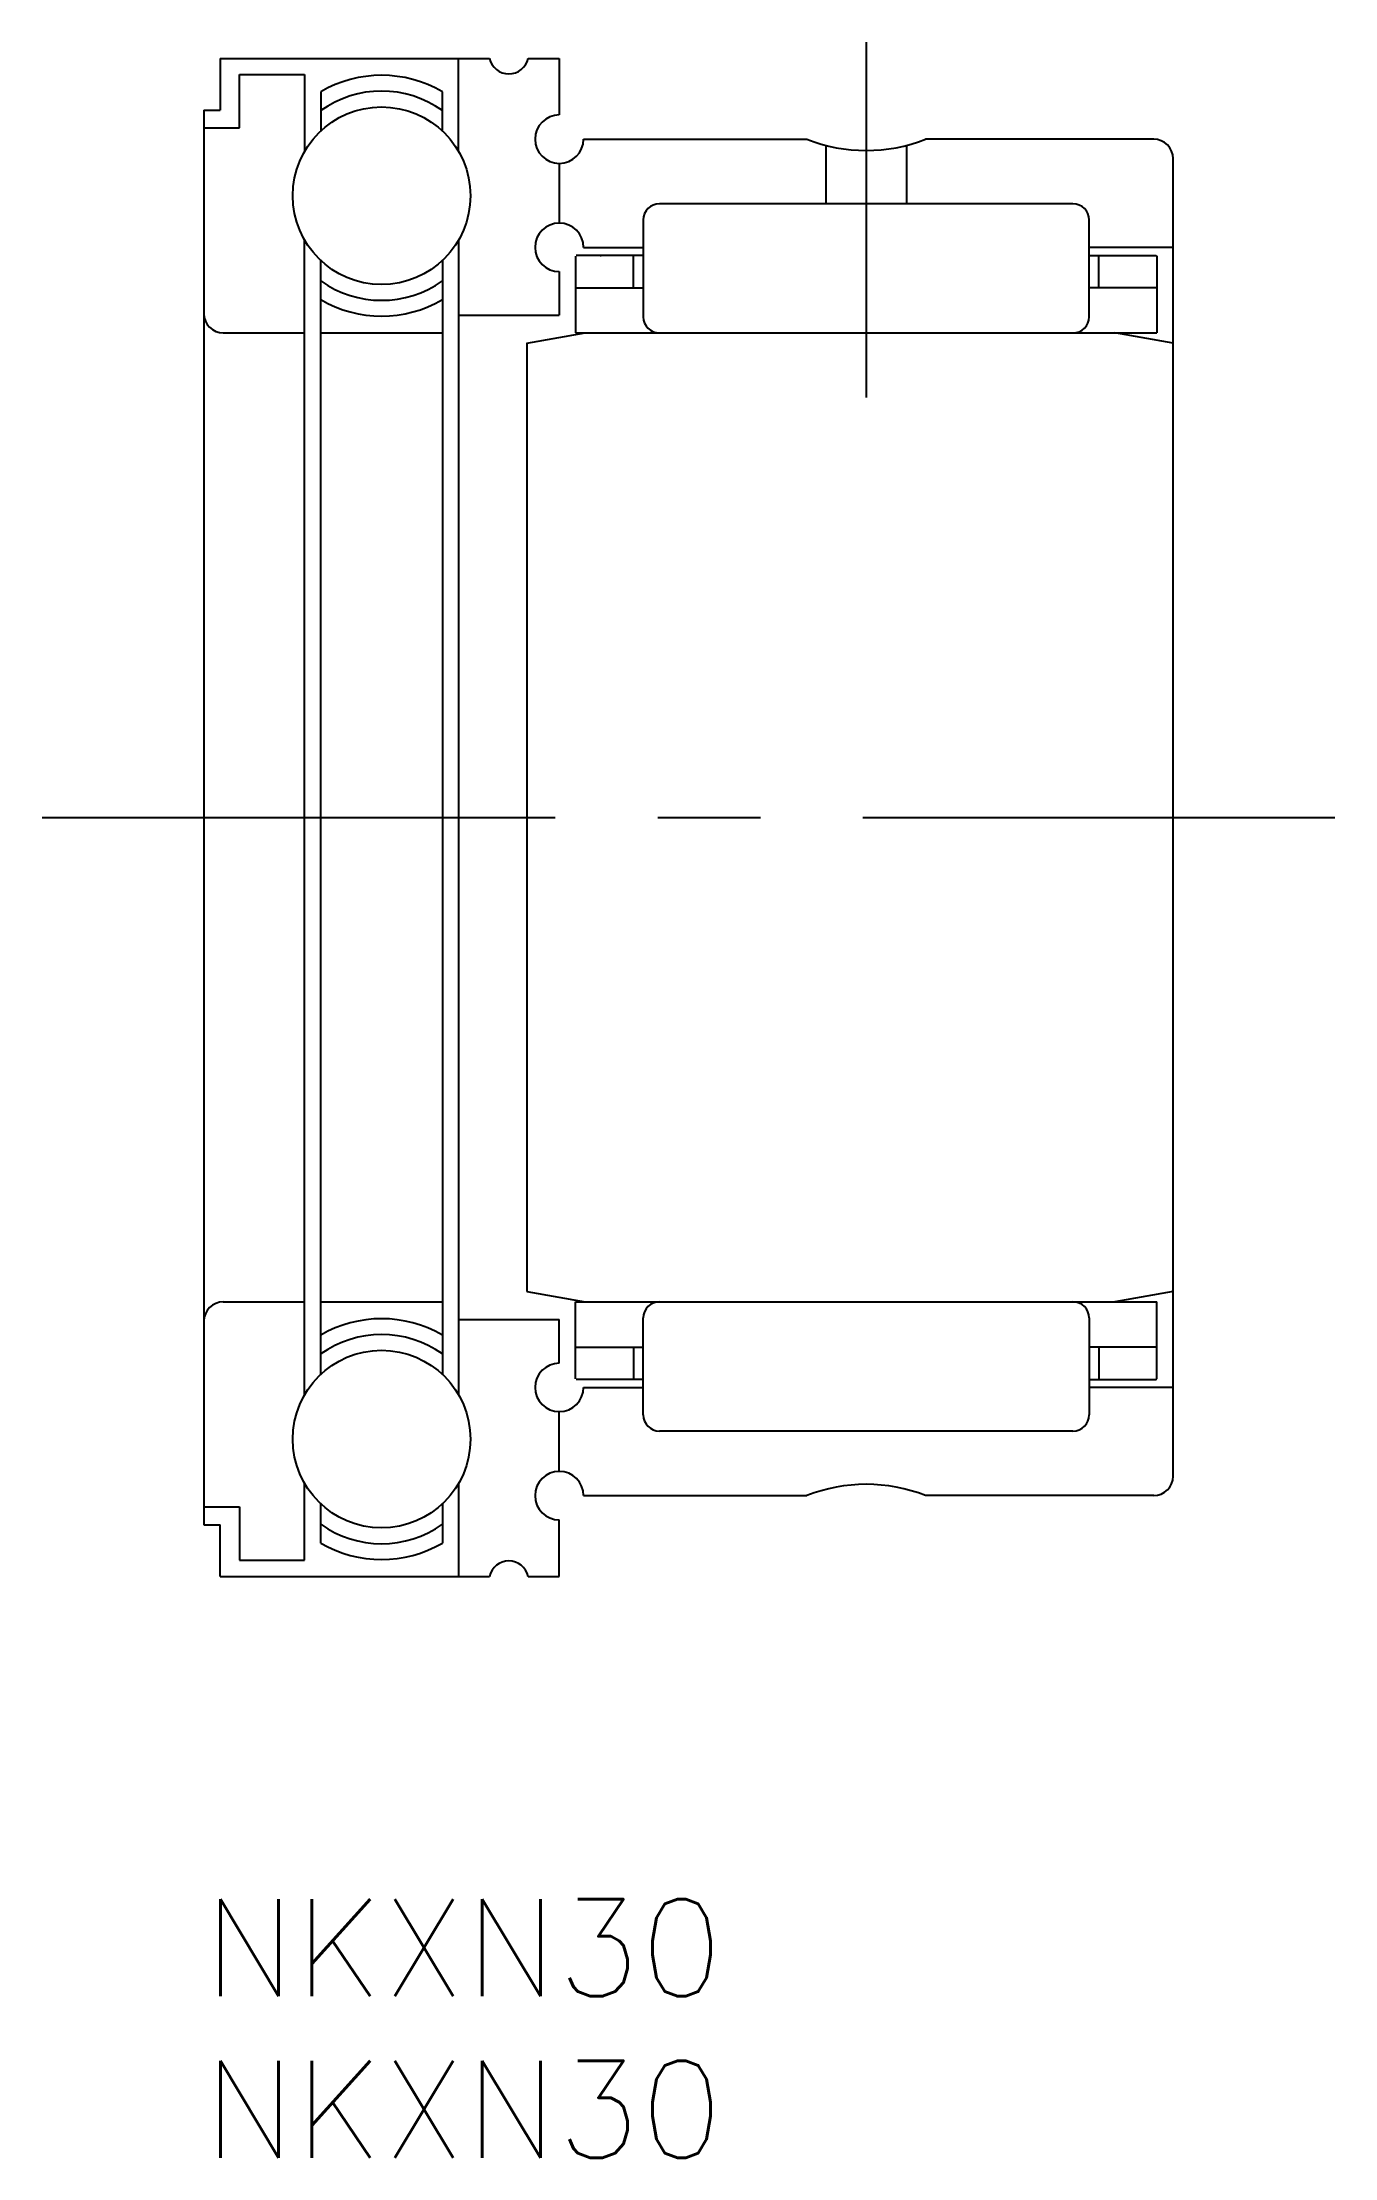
# Model space of a CAD drawing. Extents: x -5 to 35, y -8 to 57.5.
import ezdxf

# ---------------------------------------------------------------- set-up
doc = ezdxf.new("R2010")
doc.units = 0
doc.header["$LTSCALE"] = 0.5
doc.linetypes.add('CENTER', pattern=[50.8, 31.75, -6.35, 6.35, -6.35])
for name, color, linetype in [('MSM_CENTER', 1, 'CENTER'), ('MSM_CONTINUOUS', 7, 'CONTINUOUS'), ('MSM_PART_NUMBER', 7, 'CONTINUOUS')]:
    doc.layers.add(name, color=color, linetype=linetype)
doc.styles.get("Standard").update_dxf_attribs({"font": 'txt.shx', "height": 3, "bigfont": 'bigfont.shx'})

msp = doc.modelspace()

# ---------------------------------------------------------------- linework, layer by layer
at = {"layer": 'MSM_CENTER'}
for p, q in [((20.5, 57.5), (20.5, 46.5)), ((-5, 33.5), (35, 33.5))]:
    msp.add_line(p, q, dxfattribs=at)
at = {"layer": 'MSM_CONTINUOUS'}
for p, q in [((0.5, 57), (8.844, 57)), ((0.5, 57), (0.5, 55.4)), ((7.882, 54.125), (7.882, 57)), ((10.037, 57), (11, 57)), ((11, 57), (11, 55.25)), ((1.1, 56.5), (3.118, 56.5)), ((1.1, 54.85), (1.1, 56.5)), ((3.118, 56.5), (3.118, 54.125)), ((3.618, 55.968), (3.618, 54.756)), ((7.382, 54.756), (7.382, 55.968)), ((0, 55.4), (0, 11.6)), ((0, 55.4), (0.5, 55.4)), ((0, 54.85), (1.1, 54.85)), ((11.75, 54.5), (18.662, 54.5)), ((29.4, 54.5), (22.338, 54.5)), ((11, 53.75), (11, 51.9)), ((19.25, 54.309), (19.25, 52.5)), ((21.75, 54.309), (21.75, 52.5)), ((30, 13.1), (30, 53.9)), ((26.9, 52.5), (14.1, 52.5)), ((13.6, 52), (13.6, 49)), ((27.4, 49), (27.4, 52)), ((3.118, 15.625), (3.118, 51.375)), ((7.882, 51.375), (7.882, 15.625)), ((11.75, 51.15), (13.6, 51.15)), ((30, 51.15), (27.4, 51.15)), ((3.618, 16.256), (3.618, 50.744)), ((7.382, 50.744), (7.382, 16.256)), ((11.5, 50.88), (11.5, 48.5)), ((13.6, 50.9), (11.52, 50.9)), ((12.28, 50.9), (12.3, 50.88)), ((13.3, 49.9), (13.3, 50.88)), ((27.4, 50.9), (29.48, 50.9)), ((27.7, 50.88), (27.72, 50.9)), ((27.7, 49.9), (27.7, 50.88)), ((27.92, 50.9), (27.92, 50.9)), ((29.48, 50.9), (29.5, 50.88)), ((29.5, 50.88), (29.5, 48.5)), ((11, 50.4), (11, 49.05)), ((11.52, 49.9), (13.6, 49.9)), ((29.48, 49.9), (27.4, 49.9)), ((29.5, 49.92), (29.48, 49.9)), ((0.6, 48.5), (3.118, 48.5)), ((3.618, 48.5), (7.382, 48.5)), ((7.882, 49.05), (11, 49.05)), ((10, 48.183), (11.8, 48.5)), ((11.5, 48.5), (29.5, 48.5)), ((30, 48.183), (28.2, 48.5)), ((10, 48.183), (10, 18.817)), ((0.6, 18.5), (3.118, 18.5)), ((3.618, 18.5), (7.382, 18.5)), ((10, 18.817), (11.8, 18.5)), ((11.5, 18.5), (29.5, 18.5)), ((11.5, 16.12), (11.5, 18.5)), ((30, 18.817), (28.2, 18.5)), ((29.5, 16.12), (29.5, 18.5)), ((7.882, 17.95), (11, 17.95)), ((11, 16.6), (11, 17.95)), ((13.6, 15), (13.6, 18)), ((27.4, 18), (27.4, 15)), ((11.52, 17.1), (13.6, 17.1)), ((13.3, 17.1), (13.3, 16.12)), ((29.48, 17.1), (27.4, 17.1)), ((27.7, 17.1), (27.7, 16.12)), ((29.5, 17.08), (29.48, 17.1)), ((13.6, 16.1), (11.52, 16.1)), ((11.75, 15.85), (13.6, 15.85)), ((12.28, 16.1), (12.3, 16.12)), ((27.4, 16.1), (29.48, 16.1)), ((30, 15.85), (27.4, 15.85)), ((27.7, 16.12), (27.72, 16.1)), ((29.48, 16.1), (29.5, 16.12)), ((11, 13.25), (11, 15.1)), ((26.9, 14.5), (14.1, 14.5)), ((3.118, 10.5), (3.118, 12.875)), ((7.882, 12.875), (7.882, 10)), ((11.75, 12.5), (18.662, 12.5)), ((29.4, 12.5), (22.338, 12.5)), ((0, 12.15), (1.1, 12.15)), ((1.1, 12.15), (1.1, 10.5)), ((3.618, 11.032), (3.618, 12.244)), ((7.382, 12.244), (7.382, 11.032)), ((0, 11.6), (0.5, 11.6)), ((0.5, 10), (0.5, 11.6)), ((11, 10), (11, 11.75)), ((1.1, 10.5), (3.118, 10.5)), ((0.5, 10), (8.844, 10)), ((10.037, 10), (11, 10))]:
    msp.add_line(p, q, dxfattribs=at)
for centre in [(5.5, 52.75), (5.5, 14.25)]:
    msp.add_circle(centre, 2.75, dxfattribs=at)
for centre, radius, start, end in [((9.441, 57.133), 0.611, 192.60226, 347.39774), ((5.5, 52.75), 3.728, 59.6857, 120.3143), ((5.5, 52.75), 3.239, 54.48397, 125.51603), ((11, 54.5), 0.75, 90, 0), ((20.5, 59.15), 5, 248.43424, 291.56576), ((29.4, 53.9), 0.6, 0, 90), ((14.1, 52), 0.5, 90, 180), ((26.9, 52), 0.5, 0, 89.99931), ((11, 51.15), 0.75, 0, 270), ((5.5, 52.75), 3.239, 234.48397, 305.51603), ((5.5, 52.75), 3.728, 239.6857, 300.3143), ((0.6, 49.1), 0.6, 180, 270), ((14.1, 49), 0.5, 179.99995, 269.99927), ((26.9, 49), 0.5, 270.00049, 0), ((0.6, 17.9), 0.6, 90, 180), ((14.1, 18), 0.5, 90.00073, 180.00005), ((26.9, 18), 0.5, 0, 89.99951), ((5.5, 14.25), 3.728, 59.6857, 120.3143), ((5.5, 14.25), 3.239, 54.48397, 125.51603), ((11, 15.85), 0.75, 90, 0), ((14.1, 15), 0.5, 180, 270), ((26.9, 15), 0.5, 270.00069, 0), ((11, 12.5), 0.75, 0, 270), ((29.4, 13.1), 0.6, 270, 0), ((20.5, 7.85), 5, 68.43424, 111.56576), ((5.5, 14.25), 3.239, 234.48397, 305.51603), ((5.5, 14.25), 3.728, 239.6857, 300.3143), ((9.441, 9.867), 0.611, 12.60226, 167.39774)]:
    msp.add_arc(centre, radius, start, end, dxfattribs=at)

# ---------------------------------------------------------------- texts
at = {"layer": 'MSM_PART_NUMBER'}
for p in [(0, -3), (0, -8)]:
    msp.add_text('NKXN30', height=3, dxfattribs=at).set_placement(p)

doc.saveas('drawing.dxf')
